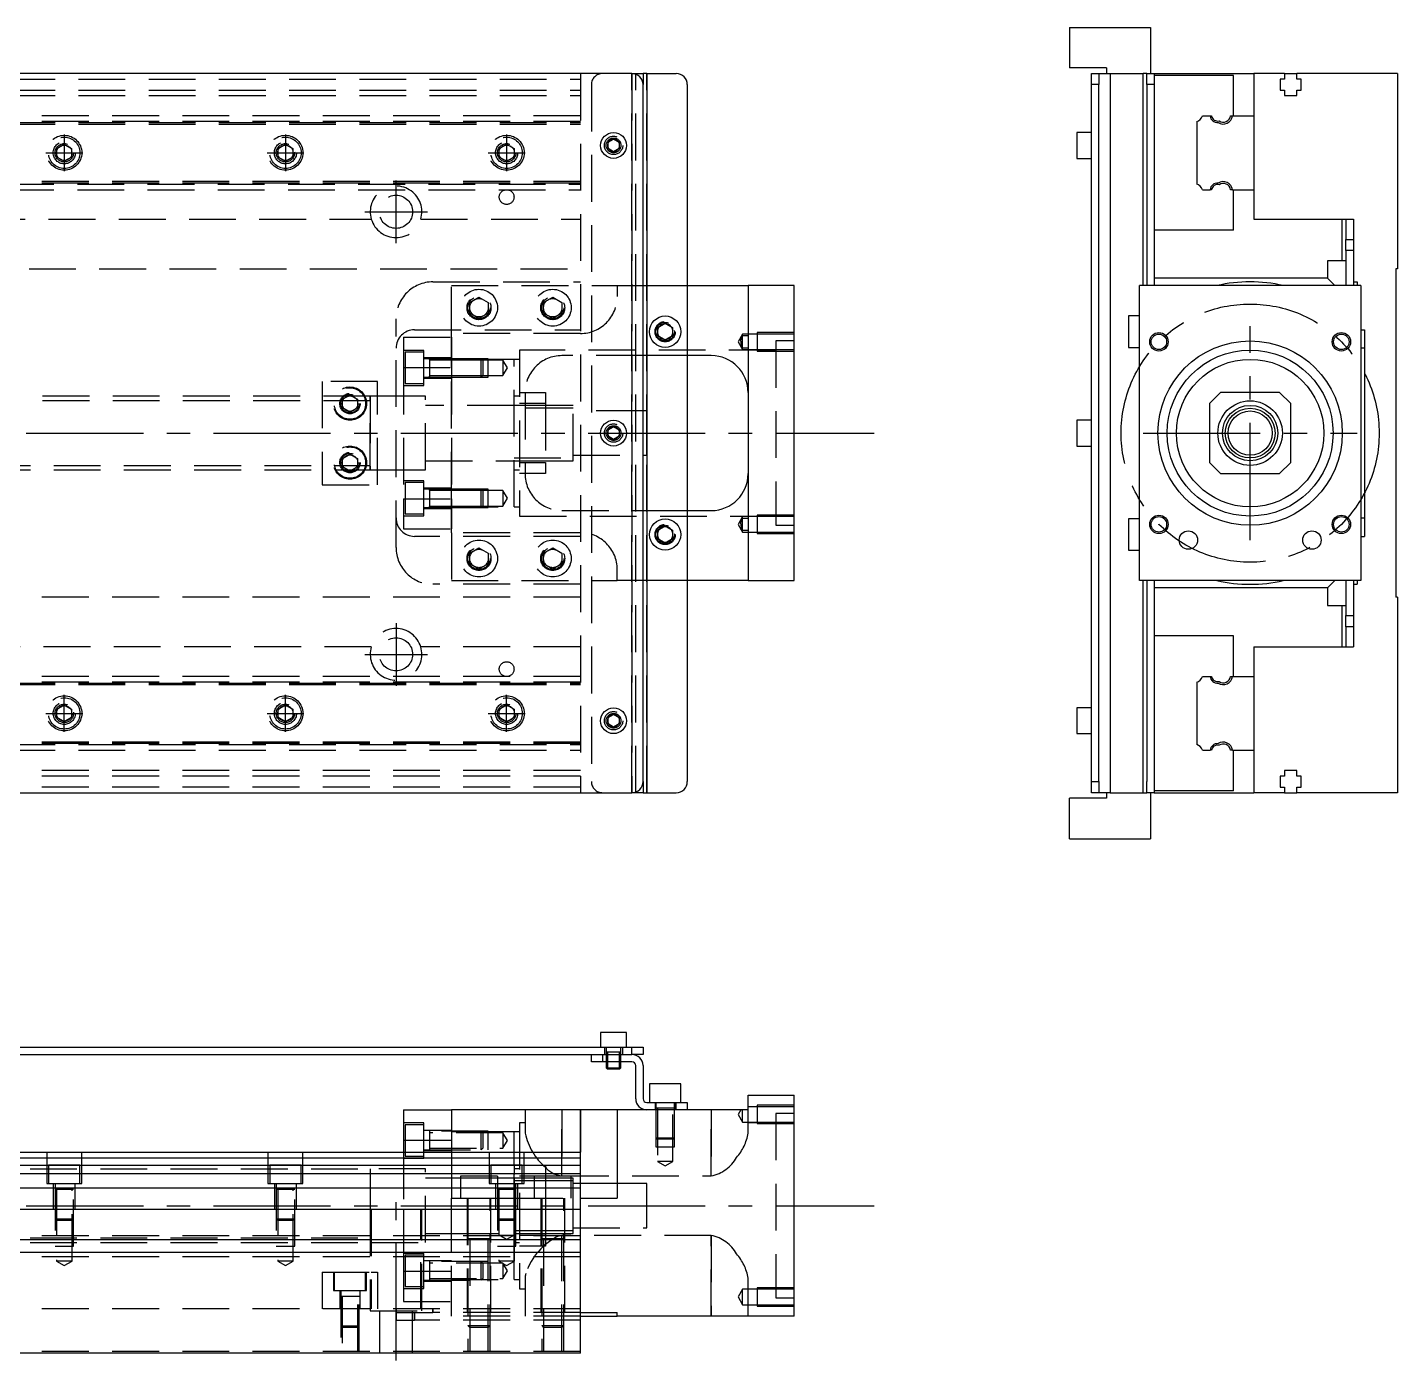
# Model space of a CAD drawing. Extents: x -29 to 699, y -289 to 112.
# Drawn here: x 327 to 698.7, y -251.5 to 110 of the extents above; entities that cross this region are included whole.
import ezdxf

# ---------------------------------------------------------------- set-up
doc = ezdxf.new("R2010")
doc.units = 0
doc.linetypes.add('CENTER', pattern=[50.8, 31.75, -6.35, 6.35, -6.35])
doc.linetypes.add('DASHED', pattern=[19.05, 12.7, -6.35])
doc.layers.get('0').update_dxf_attribs({"linetype": 'CONTINUOUS'})
doc.layers.add('CENTER', color=1, linetype='CENTER')

msp = doc.modelspace()

# ---------------------------------------------------------------- linework, layer by layer
at = {"color": 7, "linetype": 'CONTINUOUS'}
for p, q in [((609.68, 110), (609.68, 99)), ((609.68, 110), (631.68, 110)), ((631.68, 110), (631.68, 97.5)), ((491, 97.5), (3, 97.5)), ((491, 97.5), (494, 97.5)), ((494, 97.5), (494, 94.5)), ((495, 97.5), (494, 97.5)), ((495, 97.5), (495, -97.5)), ((495, 97.5), (503, 97.5)), ((619.68, 99), (609.68, 99)), ((615.68, 97.5), (617.68, 97.5)), ((615.68, 94.5), (615.68, 97.5)), ((617.68, 97.5), (617.68, 94.5)), ((617.68, 97.5), (620.68, 97.5)), ((619.68, 99), (619.68, 97.5)), ((620.68, 97.5), (620.68, -97.5)), ((620.68, 97.5), (629.68, 97.5)), ((629.68, 40), (629.68, 97.5)), ((630.68, 97.5), (629.68, 97.5)), ((630.68, 97.5), (632.68, 97.5)), ((630.68, 94.5), (630.68, 97.5)), ((632.68, 97.5), (632.68, 94.5)), ((632.68, 97.5), (659.68, 97.5)), ((654.18, 97), (632.68, 97)), ((654.18, 86), (654.18, 97)), ((659.68, 97.5), (659.68, 86)), ((667.98, 97.5), (659.68, 97.5)), ((667.98, 97.5), (671.38, 97.5)), ((667.98, 97.5), (667.98, 96)), ((671.38, 96), (671.38, 97.5)), ((698.68, 97.5), (671.38, 97.5)), ((698.68, 97.5), (698.68, 44.5)), ((494, -94.5), (494, 94.5)), ((506, 94.5), (506, -94.5)), ((617.68, 94.5), (615.68, 94.5)), ((615.68, -94.5), (615.68, 94.5)), ((617.68, -94.5), (617.68, 94.5)), ((632.68, 94.5), (630.68, 94.5)), ((630.68, 94.5), (630.68, 40)), ((632.68, 94.5), (632.68, 40)), ((667.98, 96), (666.83, 96)), ((666.83, 96), (666.83, 93)), ((666.83, 93), (667.98, 93)), ((667.98, 93), (667.98, 91.5)), ((672.53, 96), (671.38, 96)), ((671.38, 91.5), (671.38, 93)), ((671.38, 93), (672.53, 93)), ((672.53, 93), (672.53, 96)), ((667.98, 91.5), (671.38, 91.5)), ((645.719608, 86), (647.80154, 86)), ((647.80154, 86), (648.20668, 86)), ((653.357372, 86), (653.861934, 86)), ((653.861934, 86), (659.68, 86)), ((659.68, 86), (659.68, 66)), ((659.68, 86), (659.68, 66)), ((644.18, 84.460392), (644.18, 67.539608)), ((484.5, 78.866026), (486, 79.73205)), ((484.5, 77.133974), (484.5, 78.866026)), ((486, 79.73205), (487.5, 78.866026)), ((487.5, 78.866026), (487.5, 77.133974)), ((611.68, 81.5), (611.68, 78)), ((615.68, 81.5), (611.68, 81.5)), ((486, 76.26795), (484.5, 77.133974)), ((487.5, 77.133974), (486, 76.26795)), ((611.68, 78), (611.68, 74.5)), ((611.68, 74.5), (615.68, 74.5)), ((645.719608, 66), (647.80154, 66)), ((648.20668, 66), (647.80154, 66)), ((653.861934, 66), (653.357372, 66)), ((653.861934, 66), (659.68, 66)), ((654.18, 55), (654.18, 66)), ((659.68, 66), (659.68, 58)), ((659.68, 58), (686.68, 58)), ((683.68, 46.75), (683.68, 58)), ((684.68, 58), (684.68, 52.5)), ((686.68, 58), (686.68, 41)), ((654.18, 55), (632.68, 55)), ((684.68, 52.5), (686.68, 52.5)), ((684.68, 49.5), (684.68, 52.5)), ((686.68, 49.5), (684.68, 49.5)), ((684.68, 49.5), (684.68, 40)), ((679.68, 46.75), (679.68, 42.5)), ((684.68, 46.75), (679.68, 46.75)), ((679.68, 42), (632.68, 42)), ((679.68, 42.5), (679.68, 42)), ((681.68, 40), (679.68, 42)), ((686.68, 41), (687.68, 41)), ((686.68, 41), (686.68, 40)), ((687.68, 41), (687.68, 40)), ((698.68, 44.5), (698.18, 44.5)), ((698.18, 44.5), (698.18, -44.5)), ((506, 40), (522.5, 40)), ((522.5, 40), (522.5, -40)), ((535, 40), (522.5, 40)), ((535, -40), (535, 40)), ((628.68, -40), (628.68, 40)), ((688.68, 40), (628.68, 40)), ((688.68, 40), (688.68, -40)), ((498, 28.6547), (500, 29.809402)), ((500, 29.809402), (502, 28.6547)), ((625.68, 31.75), (625.68, 27.5)), ((628.68, 31.75), (625.68, 31.75)), ((498, 26.3453), (498, 28.6547)), ((500, 25.190598), (498, 26.3453)), ((502, 26.3453), (500, 25.190598)), ((502, 28.6547), (502, 26.3453)), ((625.68, 27.5), (625.68, 23.25)), ((688.68, 28), (689.68, 28)), ((689.68, 28), (689.68, -28)), ((625.68, 23.25), (628.68, 23.25)), ((689.68, 23), (688.68, 23)), ((512.5, 21), (506, 21)), ((650.68, 11), (647.68, 8)), ((647.68, 8), (647.68, -8)), ((666.68, 11), (650.68, 11)), ((669.68, 8), (666.68, 11)), ((669.68, -8), (669.68, 8)), ((484.5, 0.866026), (486, 1.73205)), ((484.5, -0.866026), (484.5, 0.866026)), ((486, 1.73205), (487.5, 0.866026)), ((487.5, 0.866026), (487.5, -0.866026)), ((611.68, 3.5), (611.68, 0)), ((615.68, 3.5), (611.68, 3.5)), ((486, -1.73205), (484.5, -0.866026)), ((487.5, -0.866026), (486, -1.73205)), ((611.68, 0), (611.68, -3.5)), ((611.68, -3.5), (615.68, -3.5)), ((647.68, -8), (650.68, -11)), ((650.68, -11), (666.68, -11)), ((666.68, -11), (669.68, -8)), ((506, -21), (512.5, -21)), ((498, -26.3453), (500, -25.190598)), ((500, -25.190598), (502, -26.3453)), ((625.68, -23.25), (625.68, -27.5)), ((628.68, -23.25), (625.68, -23.25)), ((688.68, -23), (689.68, -23)), ((498, -28.6547), (498, -26.3453)), ((500, -29.809402), (498, -28.6547)), ((502, -28.6547), (500, -29.809402)), ((502, -26.3453), (502, -28.6547)), ((625.68, -27.5), (625.68, -31.75)), ((688.68, -28), (689.68, -28)), ((625.68, -31.75), (628.68, -31.75)), ((522.5, -40), (506, -40)), ((522.5, -40), (535, -40)), ((688.68, -40), (628.68, -40)), ((629.68, -97.5), (629.68, -40)), ((630.68, -40), (630.68, -94.5)), ((632.68, -40), (632.68, -94.5)), ((679.68, -42), (681.68, -40)), ((684.68, -40), (684.68, -49.5)), ((686.28, -39.999994), (686.28, -40.000852)), ((686.68, -40), (686.68, -41)), ((687.68, -40), (687.68, -41)), ((679.68, -42), (632.68, -42)), ((679.68, -42), (679.68, -42.5)), ((679.68, -42.5), (679.68, -46.75)), ((686.68, -41), (686.68, -58)), ((686.68, -41), (687.68, -41)), ((698.68, -44.5), (698.18, -44.5)), ((698.68, -44.5), (698.68, -97.5)), ((679.68, -46.75), (684.68, -46.75)), ((683.68, -58), (683.68, -46.75)), ((684.68, -49.5), (686.68, -49.5)), ((684.68, -52.5), (684.68, -49.5)), ((654.18, -55), (632.68, -55)), ((654.18, -66), (654.18, -55)), ((686.68, -52.5), (684.68, -52.5)), ((684.68, -52.5), (684.68, -58)), ((659.68, -58), (659.68, -66)), ((659.68, -58), (686.68, -58)), ((645.719608, -66), (647.80154, -66)), ((647.80154, -66), (648.20668, -66)), ((653.357372, -66), (653.861934, -66)), ((653.861934, -66), (659.68, -66)), ((659.68, -66), (659.68, -86)), ((659.68, -66), (659.68, -86)), ((644.18, -67.539608), (644.18, -84.460392)), ((484.5, -77.133974), (486, -76.26795)), ((484.5, -78.866026), (484.5, -77.133974)), ((486, -76.26795), (487.5, -77.133974)), ((487.5, -77.133974), (487.5, -78.866026)), ((611.68, -74.5), (611.68, -78)), ((615.68, -74.5), (611.68, -74.5)), ((611.68, -78), (611.68, -81.5)), ((486, -79.73205), (484.5, -78.866026)), ((487.5, -78.866026), (486, -79.73205)), ((611.68, -81.5), (615.68, -81.5)), ((645.719608, -86), (647.80154, -86)), ((648.20668, -86), (647.80154, -86)), ((653.861934, -86), (653.357372, -86)), ((653.861934, -86), (659.68, -86)), ((654.18, -97), (654.18, -86)), ((659.68, -86), (659.68, -97.5)), ((671.38, -91.5), (667.98, -91.5)), ((667.98, -91.5), (667.98, -93)), ((671.38, -93), (671.38, -91.5)), ((494, -94.5), (494, -97.5)), ((615.68, -94.5), (617.68, -94.5)), ((615.68, -97.5), (615.68, -94.5)), ((617.68, -94.5), (617.68, -97.5)), ((630.68, -97.5), (630.68, -94.5)), ((632.68, -94.5), (632.68, -97.5)), ((667.98, -93), (666.83, -93)), ((666.83, -93), (666.83, -96)), ((666.83, -96), (667.98, -96)), ((667.98, -96), (667.98, -97.5)), ((672.53, -93), (671.38, -93)), ((671.38, -97.5), (671.38, -96)), ((671.38, -96), (672.53, -96)), ((672.53, -96), (672.53, -93)), ((3, -97.5), (491, -97.5)), ((494, -97.5), (491, -97.5)), ((494, -97.5), (495, -97.5)), ((495, -97.5), (503, -97.5)), ((609.68, -110), (609.68, -99)), ((619.68, -99), (609.68, -99)), ((617.68, -97.5), (615.68, -97.5)), ((620.68, -97.5), (617.68, -97.5)), ((619.68, -97.5), (619.68, -99)), ((620.68, -97.5), (629.68, -97.5)), ((629.68, -97.5), (630.68, -97.5)), ((632.68, -97.5), (630.68, -97.5)), ((631.68, -97.5), (631.68, -110)), ((654.18, -97), (632.68, -97)), ((632.68, -97.5), (659.68, -97.5)), ((667.98, -97.5), (659.68, -97.5)), ((667.98, -97.5), (671.38, -97.5)), ((698.68, -97.5), (671.38, -97.5)), ((609.68, -110), (631.68, -110)), ((489.5, -162.49), (482.5, -162.49)), ((482.5, -162.49), (482.5, -166.49)), ((489.5, -166.49), (489.5, -162.49)), ((322, -166.49), (491, -166.49)), ((491, -168.49), (491, -166.49)), ((491, -166.49), (494, -166.49)), ((494, -166.49), (494, -168.49)), ((322, -168.49), (483, -168.49)), ((480, -170.49), (480, -168.49)), ((483, -170.49), (480, -170.49)), ((483, -168.49), (491, -168.49)), ((483, -168.49), (483, -170.49)), ((483, -168.49), (491, -168.49)), ((491, -170.49), (483, -170.49)), ((484, -170.49002), (484, -172.14)), ((484.35, -170.49002), (484.35, -172.49)), ((487.65, -172.49), (487.65, -170.49002)), ((488, -172.14), (488, -170.49002)), ((494, -168.49), (491, -168.49)), ((484, -172.14), (488, -172.14)), ((484, -172.14), (484.35, -172.49)), ((487.65, -172.49), (484.35, -172.49)), ((487.65, -172.49), (488, -172.14)), ((492, -180.49), (492, -171.49)), ((494, -171.49), (494, -180.49)), ((504.25, -176.49), (495.75, -176.49)), ((495.75, -176.49), (495.75, -181.49)), ((504.25, -181.49), (504.25, -176.49)), ((495, -181.49), (503, -181.49)), ((503, -183.49), (503, -181.49)), ((503, -181.49), (506, -181.49)), ((506, -181.49), (506, -183.49)), ((522.5, -179.49), (535, -179.49)), ((522.5, -183.49), (522.5, -179.49)), ((535, -239.49), (535, -179.49)), ((429, -183.49), (442, -183.49)), ((429, -183.49), (429, -191.70658)), ((442, -183.49), (442, -194.99)), ((477, -183.49), (442, -183.49)), ((477, -194.99), (477, -183.49)), ((487, -183.49), (477, -183.49)), ((487, -183.49), (487, -207.49)), ((495, -183.49), (487, -183.49)), ((503, -183.49), (495, -183.49)), ((506, -183.49), (503, -183.49)), ((522.5, -183.49), (506, -183.49)), ((429, -191.70658), (429, -194.99)), ((429, -191.70658), (442, -191.70658)), ((321.5, -194.99), (477, -194.99)), ((321.5, -196.529608), (477, -196.529608)), ((477, -249.49), (477, -194.99)), ((477, -198.61154), (321.5, -198.61154)), ((477, -200.826666), (321.5, -200.826666)), ((459, -201.989994), (459, -216.990006)), ((460.5, -202.74), (459, -202.74)), ((461.25, -202.74), (460.5, -202.74)), ((464.5, -202.74), (461.25, -202.74)), ((467.5, -202.74), (464.5, -202.74)), ((474.5, -202.74), (467.5, -202.74)), ((475, -202.74), (474.5, -202.74)), ((321.5, -204.671934), (477, -204.671934)), ((477, -207.49), (487, -207.49)), ((477, -210.49), (17, -210.49)), ((459, -209.49), (459, -216.990006)), ((477, -218.79), (17, -218.79)), ((459, -216.24), (475, -216.24)), ((477, -222.19), (17, -222.19)), ((477, -238.49), (487, -238.49)), ((477, -239.49), (487, -239.49)), ((487, -239.49), (487, -238.49)), ((535, -239.49), (487, -239.49)), ((477, -249.49), (17, -249.49))]:
    msp.add_line(p, q, dxfattribs=at)
at = {"color": 3, "linetype": 'DASHED'}
for p, q in [((477, 97.5), (477, -97.5)), ((491, -97.5), (491, 97.5)), ((491, 97.5), (491, -97.5)), ((492, -97.5), (492, 97.5)), ((495, -97.5), (495, 97.5)), ((17, 96), (477, 96)), ((17, 93), (477, 93)), ((480, 94.5), (480, -94.5)), ((17, 91.5), (477, 91.5)), ((477, 86), (321.5, 86)), ((17, 84.204452), (477, 84.204452)), ((17, 84.2), (477, 84.2)), ((17, 83.8), (477, 83.8)), ((477, 84.460392), (321.5, 84.460392)), ((335, 77.1547), (337, 78.309402)), ((337, 78.309402), (339, 77.1547)), ((395, 77.1547), (397, 78.309402)), ((397, 78.309402), (399, 77.1547)), ((455, 77.1547), (457, 78.309402)), ((457, 78.309402), (459, 77.1547)), ((484, 78), (484.030168, 78.346066)), ((334.5, 76), (334.512884, 76.253488)), ((335, 74.8453), (335, 77.1547)), ((337, 73.690598), (335, 74.8453)), ((339, 74.8453), (337, 73.690598)), ((339, 77.1547), (339, 74.8453)), ((395, 74.8453), (395, 77.1547)), ((397, 73.690598), (395, 74.8453)), ((399, 74.8453), (397, 73.690598)), ((399, 77.1547), (399, 74.8453)), ((399.483582, 76.286038), (399.5, 76)), ((454.5, 76), (454.518502, 76.303588)), ((455, 74.8453), (455, 77.1547)), ((457, 73.690598), (455, 74.8453)), ((459, 74.8453), (457, 73.690598)), ((459, 77.1547), (459, 74.8453)), ((477, 68.2), (17, 68.2)), ((477, 67.8), (17, 67.8)), ((477, 67.795548), (17, 67.795548)), ((321.5, 67.539608), (477, 67.539608)), ((321.5, 66), (477, 66)), ((313.708204, 58), (420.291796, 58)), ((433.708204, 58), (477, 58)), ((22.640312, 44.5), (477, 44.5)), ((437, 41), (477, 41)), ((442, 27), (442, 40)), ((442, 40), (487, 40)), ((487, 40), (487, 37)), ((487, 40), (494, 40)), ((494, 40), (506, 40)), ((446.5, 34), (446.520026, 34.346056)), ((447, 35.443376), (449.5, 36.886752)), ((447, 32.556624), (447, 35.443376)), ((449.5, 36.886752), (452, 35.443376)), ((452, 35.443376), (452, 32.556624)), ((466.5, 34), (466.520026, 34.346056)), ((467, 35.443376), (469.5, 36.886752)), ((467, 32.556624), (467, 35.443376)), ((469.5, 36.886752), (472, 35.443376)), ((472, 35.443376), (472, 32.556624)), ((427, -31), (427, 31)), ((449.5, 31.113248), (447, 32.556624)), ((452, 32.556624), (449.5, 31.113248)), ((469.5, 31.113248), (467, 32.556624)), ((472, 32.556624), (469.5, 31.113248)), ((432, 28), (477, 28)), ((477, 27), (442, 27)), ((442, 17.78342), (442, 27)), ((502.483582, 27.786038), (502.5, 27.5)), ((521, 26.848738), (519.787564, 24.748738)), ((520.802956, 25.985522), (521, 26.435254)), ((521, 26.435254), (521, 26.848738)), ((525, 26.848738), (521, 26.848738)), ((521, 23.06222), (521, 26.435794)), ((521, 26.435254), (522.5, 26.435254)), ((525, 27.248732), (525, 22.248742)), ((535, 27.248732), (525, 27.248732)), ((535, 26.848738), (525, 26.848738)), ((429, 26), (442, 26)), ((429, 26), (429, 17.78342)), ((434.5, 22.42767), (429, 22.42767)), ((434.5, 12.92767), (434.5, 22.42767)), ((442, 26), (442, 17.78342)), ((460.5, 22.5), (460.5, -22.5)), ((530, 22.5), (460.5, 22.5)), ((519.787564, 24.748738), (521, 22.648738)), ((520.516436, 24.911344), (520.560666, 25.226886)), ((520.560666, 25.226886), (520.663852, 25.611128)), ((520.663852, 25.611128), (520.802956, 25.985522)), ((521, 22.648738), (521, 23.06222)), ((522.5, 23.06222), (521, 23.06222)), ((521, 22.648738), (525, 22.648738)), ((525, 22.648738), (535, 22.648738)), ((530, 25), (530, -25)), ((535, 25), (530, 25)), ((429.5, 21.92767), (429.5, 13.42767)), ((434.5, 21.92767), (429.5, 21.92767)), ((442, 20.42767), (434.5, 20.42767)), ((436.105, 20.17767), (434.5, 20.17767)), ((441.99998, 20.17767), (436.095, 20.17767)), ((436.1, 20.177674), (436.1, 15.177664)), ((436.1, 20.17767), (436.1, 19.92022)), ((436.1, 19.920202), (436.1, 20.17767)), ((441.99998, 19.77767), (436.1, 19.77767)), ((450.1, 20.17767), (442, 20.17767)), ((450.1, 20.177664), (442, 20.177664)), ((459, 20), (442, 20)), ((459, 20), (442, 20)), ((450.5, 19.77767), (442, 19.77767)), ((450.5, 19.77767), (442, 19.77767)), ((450.1, 15.17767), (450.1, 20.17767)), ((450.5, 19.77767), (450.1, 20.17767)), ((452, 20.177664), (450.10002, 20.177664)), ((450.5, 19.77767), (450.5, 15.57767)), ((452, 19.77767), (450.50002, 19.77767)), ((452, 15.177674), (452, 20.177664)), ((456, 19.77767), (452, 19.77767)), ((456, 19.77767), (456, 15.57767)), ((457.212436, 17.67767), (456, 19.77767)), ((459, -20), (459, 20)), ((460.5, 20), (459, 20)), ((494, 21), (472, 21)), ((506, 21), (494, 21)), ((525, 22.248742), (535, 22.248742)), ((429, 17.78342), (429, -17.78342)), ((429, 17.78342), (442, 17.78342)), ((434.5, 15.17767), (436.105, 15.17767)), ((434.5, 14.92767), (442, 14.92767)), ((436.095, 15.17767), (441.99998, 15.17767)), ((436.1, 15.57767), (441.99998, 15.57767)), ((436.1, 15.17767), (436.1, 15.435118)), ((436.1, 15.435068), (436.1, 15.17767)), ((442, 17.78342), (442, -17.78342)), ((442, -17.78342), (442, 17.78342)), ((442, 15.57767), (450.5, 15.57767)), ((442, 15.57767), (450.5, 15.57767)), ((442, 15.177674), (450.1, 15.177674)), ((442, 15.17767), (450.1, 15.17767)), ((450.1, 15.17767), (450.5, 15.57767)), ((450.10002, 15.177674), (452, 15.177674)), ((450.50002, 15.57767), (452, 15.57767)), ((452, 15.57767), (456, 15.57767)), ((456, 15.57767), (457.212436, 17.67767)), ((422, 14), (407, 14)), ((407, 14), (407, -14)), ((422, -14), (422, 14)), ((429, 12.92767), (434.5, 12.92767)), ((429.5, 13.42767), (434.5, 13.42767)), ((420.005, 10), (277.00002, 10)), ((420, 8.75), (277.00002, 8.75)), ((412, 8), (412.018502, 8.303588)), ((412.5, 9.1547), (414.5, 10.309402)), ((412.5, 6.8453), (412.5, 9.1547)), ((414.5, 10.309402), (416.5, 9.1547)), ((416.5, 9.1547), (416.5, 6.8453)), ((429, 10), (419.995, 10)), ((420, 10.000006), (420, -10.000006)), ((420, 10.000006), (420, -10.000006)), ((420, -10), (420, 10)), ((420, 10), (420, 8.95213)), ((435, 10), (429, 10)), ((435, 10), (429, 10)), ((435, -10), (435, 10)), ((435, -10), (435, 10)), ((459.005, 7.5), (435, 7.5)), ((458.995, 7.5), (435, 7.5)), ((467.5, 7.5), (458.995, 7.5)), ((459.005, 7.5), (458.995, 7.5)), ((460.5, 10), (459, 10)), ((467.5, 7.5), (459.005, 7.5)), ((460.5, 11), (467.5, 11)), ((467.5, 8), (460.5, 8)), ((462, 11), (462, -11)), ((467.5, 11), (467.5, 8)), ((467.5, 8), (467.5, -8)), ((475, 7.5), (467.5, 7.5)), ((475, -7.5), (475, 7.5)), ((414.5, 5.690598), (412.5, 6.8453)), ((416.5, 6.8453), (414.5, 5.690598)), ((475, 6.75), (459, 6.75)), ((494, 6), (475, 6)), ((495, 6), (494, 6)), ((495, -6), (495, 6)), ((487.973226, 0.326156), (488, 0)), ((412.5, -6.8453), (414.5, -5.690598)), ((412.5, -9.1547), (412.5, -6.8453)), ((414.5, -5.690598), (416.5, -6.8453)), ((416.5, -6.8453), (416.5, -9.1547)), ((459, -6.75), (475, -6.75)), ((475, -6), (494, -6)), ((494, -6), (495, -6)), ((277.00002, -8.75), (420, -8.75)), ((277.00002, -10), (420.005, -10)), ((412, -8), (412.018502, -7.696412)), ((414.5, -10.309402), (412.5, -9.1547)), ((416.5, -9.1547), (414.5, -10.309402)), ((419.995, -10), (429, -10)), ((420, -8.95261), (420, -10)), ((429, -10), (435, -10)), ((429, -10), (435, -10)), ((435, -7.5), (459.005, -7.5)), ((435, -7.5), (458.995, -7.5)), ((458.995, -7.5), (467.5, -7.5)), ((458.995, -7.5), (459.005, -7.5)), ((459, -10), (460.5, -10)), ((459.005, -7.5), (467.5, -7.5)), ((460.5, -8), (467.5, -8)), ((467.5, -11), (460.5, -11)), ((467.5, -7.5), (475, -7.5)), ((467.5, -8), (467.5, -11)), ((407, -14), (422, -14)), ((434.5, -12.92767), (429, -12.92767)), ((429.5, -13.42767), (429.5, -21.92767)), ((434.5, -13.42767), (429.5, -13.42767)), ((434.5, -22.42767), (434.5, -12.92767)), ((429, -17.78342), (442, -17.78342)), ((429, -17.78342), (429, -26)), ((442, -14.92767), (434.5, -14.92767)), ((436.105, -15.17767), (434.5, -15.17767)), ((441.99998, -15.17767), (436.095, -15.17767)), ((436.1, -15.177664), (436.1, -20.177674)), ((436.1, -15.177664), (436.1, -20.177674)), ((436.1, -15.17767), (436.1, -15.435118)), ((436.1, -15.435136), (436.1, -15.17767)), ((441.99998, -15.57767), (436.1, -15.57767)), ((450.1, -15.17767), (442, -15.17767)), ((450.1, -15.177674), (442, -15.177674)), ((450.5, -15.57767), (442, -15.57767)), ((450.5, -15.57767), (442, -15.57767)), ((442, -17.78342), (442, -26)), ((442, -27), (442, -17.78342)), ((450.1, -20.17767), (450.1, -15.17767)), ((450.5, -15.57767), (450.1, -15.17767)), ((452, -15.177674), (450.10002, -15.177674)), ((450.5, -15.57767), (450.5, -19.77767)), ((452, -15.57767), (450.50002, -15.57767)), ((452, -20.177664), (452, -15.177674)), ((456, -15.57767), (452, -15.57767)), ((456, -15.57767), (456, -19.77767)), ((457.212436, -17.67767), (456, -15.57767)), ((456, -19.77767), (457.212436, -17.67767)), ((429.5, -21.92767), (434.5, -21.92767)), ((434.5, -20.17767), (436.105, -20.17767)), ((434.5, -20.42767), (442, -20.42767)), ((436.095, -20.17767), (441.99998, -20.17767)), ((436.1, -19.77767), (441.99998, -19.77767)), ((436.1, -20.17767), (436.1, -19.92022)), ((436.1, -19.920272), (436.1, -20.17767)), ((442, -19.77767), (450.5, -19.77767)), ((442, -19.77767), (450.5, -19.77767)), ((442, -20), (459, -20)), ((442, -20), (459, -20)), ((442, -20.177664), (450.1, -20.177664)), ((442, -20.17767), (450.1, -20.17767)), ((450.1, -20.17767), (450.5, -19.77767)), ((450.10002, -20.177664), (452, -20.177664)), ((450.50002, -19.77767), (452, -19.77767)), ((452, -19.77767), (456, -19.77767)), ((459, -20), (460.5, -20)), ((472, -21), (494, -21)), ((494, -21), (506, -21)), ((525, -22.248742), (525, -27.248732)), ((535, -22.248742), (525, -22.248742)), ((429, -22.42767), (434.5, -22.42767)), ((429, -26), (442, -26)), ((460.5, -22.5), (530, -22.5)), ((521, -22.648738), (519.787564, -24.748738)), ((519.787564, -24.748738), (521, -26.848738)), ((520.516436, -24.586132), (520.560666, -24.27059)), ((520.560666, -24.27059), (520.663852, -23.886348)), ((520.663852, -23.886348), (520.802956, -23.511954)), ((520.802956, -23.511954), (521, -23.06222)), ((521, -23.06222), (521, -22.648738)), ((525, -22.648738), (521, -22.648738)), ((521, -26.435254), (521, -23.06168)), ((521, -23.06222), (522.5, -23.06222)), ((535, -22.648738), (525, -22.648738)), ((530, -25), (535, -25)), ((477, -28), (432, -28)), ((477, -27), (442, -27)), ((442, -27), (442, -40)), ((502.483582, -27.213962), (502.5, -27.5)), ((521, -26.848738), (521, -26.435254)), ((522.5, -26.435254), (521, -26.435254)), ((521, -26.848738), (525, -26.848738)), ((525, -26.848738), (535, -26.848738)), ((525, -27.248732), (535, -27.248732)), ((447, -32.556624), (449.5, -31.113248)), ((447, -35.443376), (447, -32.556624)), ((449.5, -31.113248), (452, -32.556624)), ((452, -32.556624), (452, -35.443376)), ((467, -32.556624), (469.5, -31.113248)), ((467, -35.443376), (467, -32.556624)), ((469.5, -31.113248), (472, -32.556624)), ((472, -32.556624), (472, -35.443376)), ((446.5, -34), (446.520026, -33.653944)), ((449.5, -36.886752), (447, -35.443376)), ((452, -35.443376), (449.5, -36.886752)), ((466.5, -34), (466.520026, -33.653944)), ((469.5, -36.886752), (467, -35.443376)), ((472, -35.443376), (469.5, -36.886752)), ((487, -40), (487, -37)), ((442, -40), (487, -40)), ((494, -40), (487, -40)), ((506, -40), (494, -40)), ((477, -44.5), (22.640312, -44.5)), ((477, -41), (437, -41)), ((420.291796, -58), (313.708204, -58)), ((477, -58), (433.708204, -58)), ((477, -66), (321.5, -66)), ((17, -67.795548), (477, -67.795548)), ((17, -67.8), (477, -67.8)), ((17, -68.2), (477, -68.2)), ((477, -67.539608), (321.5, -67.539608)), ((335, -74.8453), (337, -73.690598)), ((337, -73.690598), (339, -74.8453)), ((395, -74.8453), (397, -73.690598)), ((397, -73.690598), (399, -74.8453)), ((455, -74.8453), (457, -73.690598)), ((457, -73.690598), (459, -74.8453)), ((335, -77.1547), (335, -74.8453)), ((337, -78.309402), (335, -77.1547)), ((339, -77.1547), (337, -78.309402)), ((339, -74.8453), (339, -77.1547)), ((339.483582, -75.713962), (339.5, -76)), ((394.5, -76), (394.518502, -75.696412)), ((395, -77.1547), (395, -74.8453)), ((397, -78.309402), (395, -77.1547)), ((399, -77.1547), (397, -78.309402)), ((399, -74.8453), (399, -77.1547)), ((454.5, -76), (454.518502, -75.696412)), ((455, -77.1547), (455, -74.8453)), ((457, -78.309402), (455, -77.1547)), ((459, -77.1547), (457, -78.309402)), ((459, -74.8453), (459, -77.1547)), ((487.973226, -77.673844), (488, -78)), ((477, -83.8), (17, -83.8)), ((477, -84.2), (17, -84.2)), ((477, -84.204452), (17, -84.204452)), ((17, -84.460392), (477, -84.460392)), ((17, -86), (477, -86)), ((477, -91.5), (17, -91.5)), ((477, -93), (17, -93)), ((477, -96), (17, -96)), ((483.5, -166.49), (483.5, -168.49)), ((484, -166.49), (484, -170.49)), ((488, -170.49), (488, -166.49)), ((488.5, -168.49), (488.5, -166.49)), ((488.000006, -167.89), (483.999994, -167.89)), ((484.000006, -168.49), (484.000006, -170.49)), ((484.35, -167.89), (484.35, -170.49)), ((487.65, -170.49), (487.65, -167.89)), ((487.999994, -170.49), (487.999994, -168.49)), ((497.25, -181.49), (497.25, -183.49)), ((497.500006, -181.49), (497.500006, -193.49)), ((502.499994, -193.49), (502.499994, -181.49)), ((502.75, -183.49), (502.75, -181.49)), ((462, -183.49), (462, -189.862214)), ((472, -201.412252), (472, -183.49)), ((472, -183.49), (472, -201.412252)), ((477, -183.49), (477, -194.99)), ((502.500006, -183.09), (497.499994, -183.09)), ((497.9, -183.09), (497.9, -197.49)), ((502.1, -197.49), (502.1, -183.09)), ((512.5, -183.49), (512.5, -201.412252)), ((512.5, -201.412252), (512.5, -183.49)), ((520.509982, -183.49), (519.787564, -184.741262)), ((519.787564, -184.741262), (521, -186.841262)), ((521, -186.841262), (521, -183.49)), ((525, -182.641262), (522.5, -182.641262)), ((522.5, -189.862214), (522.5, -183.49)), ((525, -182.241268), (525, -187.241258)), ((535, -182.241268), (525, -182.241268)), ((535, -182.641262), (525, -182.641262)), ((530, -184.49), (530, -234.49)), ((535, -184.49), (530, -184.49)), ((434.5, -187.06233), (429, -187.06233)), ((429.5, -187.56233), (429.5, -191.81233)), ((434.5, -187.56233), (429.5, -187.56233)), ((434.5, -196.56233), (434.5, -187.06233)), ((442, -189.06233), (434.5, -189.06233)), ((452, -189.312336), (434.5, -189.312336)), ((436.1, -189.312326), (436.1, -194.312336)), ((450.27767, -189.49), (442, -189.49)), ((450.1, -191.81233), (450.1, -189.31233)), ((450.5, -189.71233), (450.1, -189.31233)), ((452, -189.49), (450.27767, -189.49)), ((452, -194.312326), (452, -189.312336)), ((459, -189.49), (452, -189.49)), ((459, -198.49), (459, -189.49)), ((460.5, -189.49), (459, -189.49)), ((460.5, -186.99), (460.5, -231.99)), ((462, -186.99), (460.5, -186.99)), ((521, -186.841262), (525, -186.841262)), ((530, -186.99), (522.5, -186.99)), ((525, -186.841262), (535, -186.841262)), ((525, -187.241258), (535, -187.241258)), ((429.5, -191.81233), (429.5, -194.99)), ((456, -189.71233), (436.1, -189.71233)), ((450.1, -194.31233), (450.1, -191.81233)), ((450.5, -189.71233), (450.50002, -193.91233)), ((456, -189.71233), (456, -193.91233)), ((457.212436, -191.81233), (456, -189.71233)), ((456, -193.91233), (457.212436, -191.81233)), ((497.5, -191.09), (502.5, -191.09)), ((497.5, -191.09), (497.9, -191.49)), ((502.1, -191.49), (497.9, -191.49)), ((502.1, -191.49), (502.5, -191.09)), ((332.25, -194.99), (332.25, -203.49)), ((341.75, -203.49), (341.75, -194.99)), ((392.25, -194.99), (392.25, -203.49)), ((401.75, -203.49), (401.75, -194.99)), ((429, -194.99), (429, -210.49)), ((429, -196.56233), (434.5, -196.56233)), ((429.5, -194.99), (429.5, -196.06233)), ((429.5, -196.06233), (434.5, -196.06233)), ((434.5, -194.312326), (452, -194.312326)), ((434.5, -194.56233), (442, -194.56233)), ((436.1, -193.91233), (456, -193.91233)), ((442, -194.99), (442, -207.49)), ((450.1, -194.31233), (450.5, -193.91233)), ((452.25, -194.99), (452.25, -203.49)), ((461.75, -203.49), (461.75, -194.99)), ((497.500006, -193.49), (502.499994, -193.49)), ((42, -199.489994), (420, -199.489994)), ((341.25, -198.49), (332.75, -198.49)), ((332.75, -198.49), (332.75, -203.49)), ((341.25, -203.49), (341.25, -198.49)), ((401.25, -198.49), (392.75, -198.49)), ((392.75, -198.49), (392.75, -203.49)), ((401.25, -203.49), (401.25, -198.49)), ((420, -199.49), (419.995, -199.49)), ((420, -199.489994), (420, -219.49)), ((435, -199.49), (420, -199.49)), ((420.005, -199.49), (420, -199.49)), ((420, -199.490502), (420, -199.49)), ((435, -219.49), (435, -199.49)), ((461.25, -198.49), (452.75, -198.49)), ((452.75, -198.49), (452.75, -203.49)), ((459, -198.49), (459, -200.99)), ((460.5, -199.49), (459, -199.49)), ((461.25, -198.49), (467.5, -198.49)), ((461.25, -203.49), (461.25, -198.49)), ((467.5, -198.49), (467.5, -201.49)), ((500, -197.49), (497.9, -197.49)), ((497.9, -197.49), (500, -198.702436)), ((502.1, -197.49), (500, -197.49)), ((500, -198.702436), (502.1, -197.49)), ((42, -200.739994), (420, -200.739994)), ((332.25, -203.49), (341.75, -203.49)), ((334, -203.49), (334, -210.49)), ((334.500006, -203.49), (334.500006, -220.49)), ((339.499994, -220.49), (339.499994, -203.49)), ((340, -210.49), (340, -203.49)), ((392.25, -203.49), (401.75, -203.49)), ((394, -203.49), (394, -210.49)), ((394.500006, -203.49), (394.500006, -220.49)), ((399.499994, -220.49), (399.499994, -203.49)), ((400, -210.49), (400, -203.49)), ((442, -201.99), (435, -201.99)), ((444.5, -201.99), (442, -201.99)), ((452.75, -201.49), (444.5, -201.49)), ((444.5, -201.49), (444.5, -207.49)), ((452.75, -201.99), (444.5, -201.99)), ((452.25, -203.49), (461.75, -203.49)), ((454.5, -201.49), (452.75, -201.49)), ((454.5, -201.99), (452.75, -201.99)), ((454, -203.49), (454, -210.49)), ((454.5, -201.49), (454.5, -207.49)), ((459, -201.99), (454.5, -201.99)), ((454.500006, -203.49), (454.500006, -220.49)), ((459, -201.99), (458.995, -201.99)), ((459, -203.49), (459, -200.99)), ((460.5, -201.99), (459, -201.99)), ((459.005, -201.99), (459, -201.99)), ((459, -205.088864), (459, -203.49)), ((459.499994, -220.49), (459.499994, -203.49)), ((459.5, -205.09), (459.5, -203.49)), ((460, -210.49), (460, -203.49)), ((460, -210.49), (460, -203.49)), ((461.25, -201.49), (460.5, -201.49)), ((461.25, -201.99), (460.5, -201.99)), ((464.5, -201.49), (461.25, -201.49)), ((464.5, -201.99), (461.25, -201.99)), ((474.5, -201.49), (464.5, -201.49)), ((464.5, -201.49), (464.5, -207.49)), ((467.5, -201.99), (464.5, -201.99)), ((467.5, -201.49), (467.5, -207.49)), ((474.5, -201.99), (467.5, -201.99)), ((472, -201.412252), (512.5, -201.412252)), ((474.5, -207.49), (474.5, -201.49)), ((475, -201.99), (474.5, -201.99)), ((475, -207.49), (475, -201.99)), ((477, -203.49), (475, -203.49)), ((487, -203.49), (477, -203.49)), ((495, -203.49), (487, -203.49)), ((495, -209.49), (495, -203.49)), ((339.500006, -205.09), (334.499994, -205.09)), ((334.9, -205.09), (334.9, -224.49)), ((339.1, -224.49), (339.1, -205.09)), ((399.500006, -205.09), (394.499994, -205.09)), ((394.9, -205.09), (394.9, -224.49)), ((399.1, -224.49), (399.1, -205.09)), ((442, -210.49), (442, -207.49)), ((442, -207.49), (454.5, -207.49)), ((446.25, -207.49), (446.25, -238.49)), ((446.500006, -207.49), (446.500006, -248.99)), ((452.499994, -248.99), (452.499994, -207.49)), ((452.75, -238.49), (452.75, -207.49)), ((459.500006, -205.09), (454.499994, -205.09)), ((454.5, -207.49), (454.9, -207.49)), ((454.9, -205.09), (454.9, -224.49)), ((454.9, -207.49), (459.1, -207.49)), ((459, -207.49), (459, -205.088864)), ((459, -209.49), (459, -207.49)), ((459.1, -224.49), (459.1, -205.09)), ((459.1, -207.49), (459.5, -207.49)), ((459.5, -210.48998), (459.5, -205.09)), ((459.5, -207.49), (477, -207.49)), ((466.25, -207.49), (466.25, -238.49)), ((466.500006, -207.49), (466.500006, -248.99)), ((467.5, -207.49), (467.5, -217.49)), ((472.499994, -248.99), (472.499994, -207.49)), ((472.75, -238.49), (472.75, -207.49)), ((475, -209.49), (475, -207.49)), ((420, -210.49), (420, -237.99)), ((420.291796, -210.49), (420.291796, -237.49)), ((429, -210.49), (429, -218.79)), ((433.708204, -237.49), (433.708204, -210.49)), ((434, -237.99), (434, -210.49)), ((435, -210.49), (435, -209.49)), ((442, -218.79), (442, -210.49)), ((455, -217.49), (455, -210.49)), ((459, -210.49), (459, -209.49)), ((459, -217.49), (459, -210.49)), ((459, -210.49), (459, -217.49)), ((475, -216.99), (475, -209.49)), ((495, -215.49), (495, -209.49)), ((334.5, -213.09), (339.5, -213.09)), ((334.5, -213.09), (334.9, -213.49)), ((339.1, -213.49), (334.9, -213.49)), ((339.1, -213.49), (339.5, -213.09)), ((394.5, -213.09), (399.5, -213.09)), ((394.5, -213.09), (394.9, -213.49)), ((399.1, -213.49), (394.9, -213.49)), ((399.1, -213.49), (399.5, -213.09)), ((454.5, -213.09), (459.5, -213.09)), ((454.5, -213.09), (454.9, -213.49)), ((459.1, -213.49), (454.9, -213.49)), ((459.1, -213.49), (459.5, -213.09)), ((475, -215.49), (495, -215.49)), ((477, -217.64), (17, -217.64)), ((42, -218.24), (420, -218.24)), ((429, -218.79), (429, -222.19)), ((435, -216.99), (442, -216.99)), ((442, -216.99), (459.005, -216.99)), ((442, -222.19), (442, -218.79)), ((446.5, -218.49), (446.84965, -218.49)), ((446.849602, -218.49), (446.5, -218.49)), ((452.15035, -218.49), (446.849602, -218.49)), ((447, -218.49), (447, -248.99)), ((452, -248.99), (452, -218.49)), ((452.150204, -218.49), (452.5, -218.49)), ((452.5, -218.49), (452.15035, -218.49)), ((455, -217.49), (459, -217.49)), ((457, -218.6447), (455, -217.49)), ((459, -217.49), (457, -218.6447)), ((458.995, -216.99), (467.5, -216.99)), ((459, -229.49), (459, -217.49)), ((459.005, -216.99), (467.5, -216.99)), ((460.5, -217.49), (467.5, -217.49)), ((472.500006, -218.49), (466.499994, -218.49)), ((467, -218.49), (467, -248.99)), ((467.5, -216.99), (475, -216.99)), ((467.5, -217.49), (467.5, -220.49)), ((472, -217.567748), (471.255708, -217.63949)), ((471.25719, -217.639206), (472, -217.567748)), ((512.5, -217.567748), (472, -217.567748)), ((472, -218.48998), (472, -217.567748)), ((472, -248.99), (472, -218.49)), ((512.5, -217.567748), (512.5, -239.49)), ((512.5, -239.49), (512.5, -217.567748)), ((42, -219.49), (420, -219.49)), ((334.500006, -220.49), (339.499994, -220.49)), ((394.500006, -220.49), (399.499994, -220.49)), ((419.995, -219.49), (420, -219.49)), ((420, -219.49), (420.291796, -219.49)), ((420, -219.49), (420.005, -219.49)), ((420.291796, -219.49), (435, -219.49)), ((429, -222.19), (429, -227.27342)), ((434.5, -222.41767), (429, -222.41767)), ((429.5, -222.91767), (429.5, -227.16767)), ((433.708204, -222.91767), (429.5, -222.91767)), ((434.5, -222.91767), (433.708204, -222.91767)), ((434.5, -231.91767), (434.5, -222.41767)), ((442, -238.49), (442, -222.19)), ((454.500006, -220.49), (459.499994, -220.49)), ((459, -219.49), (460.5, -219.49)), ((467.5, -220.49), (460.5, -220.49)), ((477, -223.34), (17, -223.34)), ((339.1, -224.49), (334.9, -224.49)), ((334.9, -224.49), (337, -225.702436)), ((337, -225.702436), (339.1, -224.49)), ((399.1, -224.49), (394.9, -224.49)), ((394.9, -224.49), (397, -225.702436)), ((397, -225.702436), (399.1, -224.49)), ((442, -224.41767), (434.5, -224.41767)), ((452, -224.667674), (434.5, -224.667674)), ((436.1, -224.66767), (436.1, -229.66767)), ((456, -225.06767), (436.1, -225.06767)), ((450.1, -227.16767), (450.1, -224.66767)), ((450.5, -225.06767), (450.1, -224.66767)), ((450.5, -225.06767), (450.5, -227.16767)), ((459.1, -224.49), (454.9, -224.49)), ((454.9, -224.49), (457, -225.702436)), ((456, -225.06767), (456, -229.26767)), ((457.212436, -227.16767), (456, -225.06767)), ((457, -225.702436), (459.1, -224.49)), ((407, -227.49), (407, -237.49)), ((407, -227.49), (420.291796, -227.49)), ((410, -227.49), (410, -232.49)), ((410.25, -227.49), (410.25, -232.49)), ((418.75, -232.49), (418.75, -227.49)), ((419, -232.49), (419, -227.49)), ((420.291796, -227.49), (422, -227.49)), ((422, -227.49), (422, -237.49)), ((429, -227.27342), (429, -235.49)), ((429, -227.27342), (433.708204, -227.27342)), ((429.5, -227.16767), (429.5, -231.41767)), ((433.708204, -227.27342), (442, -227.27342)), ((434.5, -229.667664), (452, -229.667664)), ((434.5, -229.91767), (442, -229.91767)), ((436.1, -229.26767), (456, -229.26767)), ((442, -229.49), (459, -229.49)), ((450.1, -229.66767), (450.1, -227.16767)), ((450.1, -229.66767), (450.5, -229.26767)), ((450.5, -227.16767), (450.5, -229.26767)), ((456, -229.26767), (457.212436, -227.16767)), ((459, -229.49), (460.5, -229.49)), ((462, -229.117786), (462, -239.49)), ((522.5, -239.49), (522.5, -229.117786)), ((410, -232.49), (419, -232.49)), ((411.75, -232.49), (411.75, -237.49)), ((417.000006, -234.09), (411.999994, -234.09)), ((412.000006, -232.49), (412.000006, -248.99)), ((412.4, -234.09), (412.4, -248.99)), ((416.6, -248.99), (416.6, -234.09)), ((416.999994, -248.99), (416.999994, -232.49)), ((417.25, -237.49), (417.25, -232.49)), ((429, -231.91767), (434.5, -231.91767)), ((429.5, -231.41767), (434.5, -231.41767)), ((460.5, -231.99), (462, -231.99)), ((521, -232.138738), (519.787564, -234.238738)), ((521, -236.338738), (521, -232.138738)), ((525, -232.138738), (521, -232.138738)), ((522.5, -231.99), (530, -231.99)), ((525, -231.738742), (525, -236.738732)), ((535, -231.738742), (525, -231.738742)), ((535, -232.138738), (525, -232.138738)), ((477, -237.49), (17, -237.49)), ((427, -237.49), (427, -238.49)), ((429, -235.49), (442, -235.49)), ((477, -237.49), (433.708204, -237.49)), ((437, -238.49), (437, -237.49)), ((437, -237.49), (437, -238.49)), ((519.787564, -234.238738), (521, -236.338738)), ((521, -236.338738), (525, -236.338738)), ((525, -236.338738), (535, -236.338738)), ((525, -236.738732), (535, -236.738732)), ((530, -234.49), (535, -234.49)), ((420, -237.99), (434, -237.99)), ((422.5, -237.99), (422.5, -249.49)), ((427, -238.49), (437, -238.49)), ((427, -238.49), (427, -240.49)), ((427, -240.49), (432, -240.49)), ((431.5, -249.49), (431.5, -237.99)), ((432, -240.49), (432, -238.49)), ((432, -238.49), (432, -240.49)), ((477, -240.49), (432, -240.49)), ((477, -238.49), (437, -238.49)), ((442, -239.49), (442, -238.49)), ((477, -239.49), (442, -239.49)), ((412, -242.09), (417, -242.09)), ((412, -242.09), (412.4, -242.49)), ((416.6, -242.49), (412.4, -242.49)), ((416.6, -242.49), (417, -242.09)), ((446.5, -241.99), (452.5, -241.99)), ((446.5, -241.99), (447, -242.49)), ((452, -242.49), (447, -242.49)), ((452, -242.49), (452.5, -241.99)), ((466.5, -241.99), (472.5, -241.99)), ((466.5, -241.99), (467, -242.49)), ((472, -242.49), (467, -242.49)), ((472, -242.49), (472.5, -241.99)), ((477, -248.99), (17, -248.99))]:
    msp.add_line(p, q, dxfattribs=at)
for centre, radius in [((337, 76), 4.75), ((337, 76), 4.25), ((337, 76), 3), ((337, 76), 2.5), ((337, 76), 2.1), ((397, 76), 4.75), ((397, 76), 4.25), ((397, 76), 3), ((397, 76), 2.5), ((397, 76), 2.1), ((457, 76), 4.75), ((457, 76), 4.25), ((457, 76), 3), ((457, 76), 2.5), ((457, 76), 2.1), ((486, 78), 2.5), ((486, 78), 2), ((427, 60), 4.5), ((457, 64), 2), ((449.5, 34), 5), ((449.5, 34), 3.25), ((469.5, 34), 5), ((469.5, 34), 3.25), ((449.5, 34), 3), ((449.5, 34), 2.5), ((469.5, 34), 3), ((469.5, 34), 2.5), ((500, 27.5), 2.75), ((500, 27.5), 2.5), ((414.5, 8), 4.5), ((414.5, 8), 4.25), ((414.5, 8), 2.75), ((414.5, 8), 2.5), ((414.5, 8), 2.1), ((486, 0), 2.5), ((486, 0), 2), ((414.5, -8), 4.5), ((414.5, -8), 4.25), ((414.5, -8), 2.75), ((414.5, -8), 2.5), ((414.5, -8), 2.1), ((500, -27.5), 2.75), ((500, -27.5), 2.5), ((449.5, -34), 5), ((469.5, -34), 5), ((449.5, -34), 3.25), ((449.5, -34), 3), ((449.5, -34), 2.5), ((469.5, -34), 3.25), ((469.5, -34), 3), ((469.5, -34), 2.5), ((427, -60), 4.5), ((457, -64), 2), ((337, -76), 4.75), ((337, -76), 4.25), ((337, -76), 3), ((337, -76), 2.5), ((337, -76), 2.1), ((397, -76), 4.75), ((397, -76), 4.25), ((397, -76), 3), ((397, -76), 2.5), ((397, -76), 2.1), ((457, -76), 4.75), ((457, -76), 4.25), ((457, -76), 3), ((457, -76), 2.5), ((457, -76), 2.1), ((486, -78), 2.5), ((486, -78), 2)]:
    msp.add_circle(centre, radius, dxfattribs=at)
at = {"color": 7, "linetype": 'CONTINUOUS'}
for centre, radius in [((486, 78), 3.5), ((500, 27.5), 4.25), ((633.931262, 24.748738), 2.1), ((683.428738, 24.748738), 2.1), ((658.68, 0), 25), ((658.68, 0), 22.5), ((658.68, 0), 20), ((658.68, 0), 8.75), ((658.68, 0), 7.5), ((658.68, 0), 6.75), ((658.68, 0), 6), ((486, 0), 3.5), ((500, -27.5), 4.25), ((633.931262, -24.748738), 2.1), ((683.428738, -24.748738), 2.1), ((641.93, -29.011852), 2.5), ((675.43, -29.011852), 2.5), ((486, -78), 3.5)]:
    msp.add_circle(centre, radius, dxfattribs=at)
at = {"color": 3, "linetype": 'CONTINUOUS'}
for centre in [(633.931262, 24.748738), (683.428738, 24.748738), (633.931262, -24.748738), (683.428738, -24.748738)]:
    msp.add_circle(centre, 2.5, dxfattribs=at)
at = {"color": 3, "linetype": 'DASHED'}
for centre, radius, start, end in [((483, 94.5), 3, 90, 180), ((427, 60), 7, 343.39845, 196.60155), ((427, 60), 7, 196.60155, 343.39845), ((437, 31), 10, 90, 180), ((477, 37), 10, 270, 0), ((432, 23), 5, 90, 180), ((524.451784, 24.952686), 3.935565, 180.60188226, 208.70854311), ((472, 11), 10, 90, 180), ((472, -11), 10, 180, 270), ((432, -23), 5, 180, 270), ((524.45178, -24.544789), 3.935561, 180.60189743, 208.70855827), ((477, -37), 10, 0, 90), ((437, -31), 10, 180, 270), ((427, -60), 7, 16.60155, 163.39845), ((427, -60), 7, 163.39845, 16.60155), ((483, -94.5), 3, 180, 270), ((478.671548, -186.11955), 17.086488, 192.652791, 229.165449), ((509.931847, -187.809618), 12.734662, 317.63564126, 350.72450175), ((510.680594, -191.762647), 9.819629, 280.67760453, 331.88034487), ((472.637542, -194.733598), 6.709014, 220.012607, 264.547089), ((478.78864, -233.435156), 17.499947, 115.49641242, 161.42811956), ((510.680594, -227.217353), 9.819629, 28.11965513, 79.32239547), ((509.931847, -231.170382), 12.734662, 9.27549825, 42.36435874), ((466.622059, -229.209601), 4.622971, 163.04601178, 178.86199356)]:
    msp.add_arc(centre, radius, start, end, dxfattribs=at)
at = {"color": 7, "linetype": 'CONTINUOUS'}
for centre, radius, start, end in [((491, 94.5), 3, 0, 90), ((503, 94.5), 3, 0, 90), ((643.68, 86.5), 2.1, 283.774147, 346.225853), ((649.88, 86.3), 2.1, 188.213211, 273.73141), ((649.88, 86.3), 1.7, 190.164249, 282.916417), ((651.38, 86.3), 2.5, 236.952555, 353.107897), ((651.38, 86.3), 2, 235.944202, 351.373073), ((486, 78), 1.65, 155.380023, 180), ((486, 78), 1.65, 144.619977, 155.380023), ((486, 78), 1.65, 95.380023, 144.619977), ((486, 78), 1.65, 84.619977, 95.380023), ((486, 78), 1.65, 35.380023, 84.619977), ((486, 78), 1.65, 24.619977, 35.380023), ((486, 78), 1.65, 335.380023, 24.619977), ((486, 78), 1.65, 180, 204.619977), ((486, 78), 1.65, 204.619977, 215.380023), ((486, 78), 1.65, 215.380023, 264.619977), ((486, 78), 1.65, 264.619977, 275.380023), ((486, 78), 1.65, 275.380023, 324.619977), ((486, 78), 1.65, 324.619977, 335.380023), ((643.68, 65.5), 2.1, 13.774147, 76.225853), ((649.88, 65.7), 2.1, 86.26859, 171.786789), ((649.88, 65.7), 1.7, 77.083583, 169.835751), ((651.38, 65.7), 2.5, 6.892103, 123.047445), ((651.38, 65.7), 2, 8.626927, 124.055798), ((658.68, 0), 41, 77.319617, 102.680383), ((500, 27.5), 2.1, 162.24721, 180), ((500, 27.5), 2.1, 180, 197.75279), ((500, 27.5), 2.1, 137.75279, 162.24721), ((500, 27.5), 2.1, 197.75279, 222.24721), ((500, 27.5), 2.1, 102.24721, 137.75279), ((500, 27.5), 2.1, 222.24721, 257.75279), ((500, 27.5), 2.1, 77.75279, 102.24721), ((500, 27.5), 2.1, 42.24721, 77.75279), ((500, 27.5), 2.1, 282.24721, 317.75279), ((500, 27.5), 2.1, 17.75279, 42.24721), ((500, 27.5), 2.1, 317.75279, 342.24721), ((500, 27.5), 2.1, 342.24721, 17.75279), ((500, 27.5), 2.1, 257.75279, 282.24721), ((512.5, 11), 10, 0, 90), ((486, 0), 1.65, 155.380023, 180), ((486, 0), 1.65, 144.619977, 155.380023), ((486, 0), 1.65, 95.380023, 144.619977), ((486, 0), 1.65, 84.619977, 95.380023), ((486, 0), 1.65, 35.380023, 84.619977), ((486, 0), 1.65, 24.619977, 35.380023), ((486, 0), 1.65, 335.380023, 24.619977), ((486, 0), 1.65, 180, 204.619977), ((486, 0), 1.65, 204.619977, 215.380023), ((486, 0), 1.65, 215.380023, 264.619977), ((486, 0), 1.65, 264.619977, 275.380023), ((486, 0), 1.65, 275.380023, 324.619977), ((486, 0), 1.65, 324.619977, 335.380023), ((512.5, -11), 10, 270, 0), ((500, -27.5), 2.1, 102.24721, 137.75279), ((500, -27.5), 2.1, 77.75279, 102.24721), ((500, -27.5), 2.1, 42.24721, 77.75279), ((500, -27.5), 2.1, 162.24721, 180), ((500, -27.5), 2.1, 180, 197.75279), ((500, -27.5), 2.1, 137.75279, 162.24721), ((500, -27.5), 2.1, 197.75279, 222.24721), ((500, -27.5), 2.1, 222.24721, 257.75279), ((500, -27.5), 2.1, 257.75279, 282.24721), ((500, -27.5), 2.1, 282.24721, 317.75279), ((500, -27.5), 2.1, 17.75279, 42.24721), ((500, -27.5), 2.1, 317.75279, 342.24721), ((500, -27.5), 2.1, 342.24721, 17.75279), ((658.68, 0), 41, 257.319617, 282.680383), ((643.68, -65.5), 2.1, 283.774147, 346.225853), ((649.88, -65.7), 2.1, 188.213211, 273.73141), ((649.88, -65.7), 1.7, 190.164249, 282.916417), ((651.38, -65.7), 2.5, 236.952555, 353.107897), ((651.38, -65.7), 2, 235.944202, 351.373073), ((486, -78), 1.65, 155.380023, 180), ((486, -78), 1.65, 180, 204.619977), ((486, -78), 1.65, 144.619977, 155.380023), ((486, -78), 1.65, 95.380023, 144.619977), ((486, -78), 1.65, 84.619977, 95.380023), ((486, -78), 1.65, 35.380023, 84.619977), ((486, -78), 1.65, 24.619977, 35.380023), ((486, -78), 1.65, 335.380023, 24.619977), ((486, -78), 1.65, 204.619977, 215.380023), ((486, -78), 1.65, 215.380023, 264.619977), ((486, -78), 1.65, 264.619977, 275.380023), ((486, -78), 1.65, 275.380023, 324.619977), ((486, -78), 1.65, 324.619977, 335.380023), ((643.68, -86.5), 2.1, 13.774147, 76.225853), ((649.88, -86.3), 2.1, 86.26859, 171.786789), ((649.88, -86.3), 1.7, 77.083583, 169.835751), ((651.38, -86.3), 2.5, 6.892103, 123.047445), ((651.38, -86.3), 2, 8.626927, 124.055798), ((491, -94.5), 3, 270, 0), ((503, -94.5), 3, 270, 0), ((491, -171.49), 3, 0, 90), ((491, -171.49), 1, 0, 90), ((495, -180.49), 3, 180, 270), ((495, -180.49), 1, 180, 270)]:
    msp.add_arc(centre, radius, start, end, dxfattribs=at)
at = {"layer": 'CENTER', "color": 1, "linetype": 'CENTER'}
for p, q in [((337, 81), (337, 71)), ((397, 81), (397, 71)), ((457, 81), (457, 71)), ((332, 76), (342, 76)), ((392, 76), (402, 76)), ((452, 76), (462, 76)), ((427, 51.5), (427, 68.5)), ((418.5, 60), (435.5, 60)), ((658.68, -29), (658.68, 29)), ((-28.891336, 0), (556.707811, 0)), ((629.68, 0), (687.68, 0)), ((427, -51.5), (427, -68.5)), ((418.5, -60), (435.5, -60)), ((337, -81), (337, -71)), ((397, -81), (397, -71)), ((457, -81), (457, -71)), ((332, -76), (342, -76)), ((392, -76), (402, -76)), ((452, -76), (462, -76)), ((-28.891336, -209.49), (556.707811, -209.49)), ((427, -251.49), (427, -208.49))]:
    msp.add_line(p, q, dxfattribs=at)
msp.add_circle((658.68, 0), 35.000001, dxfattribs=at)

doc.saveas('drawing.dxf')
